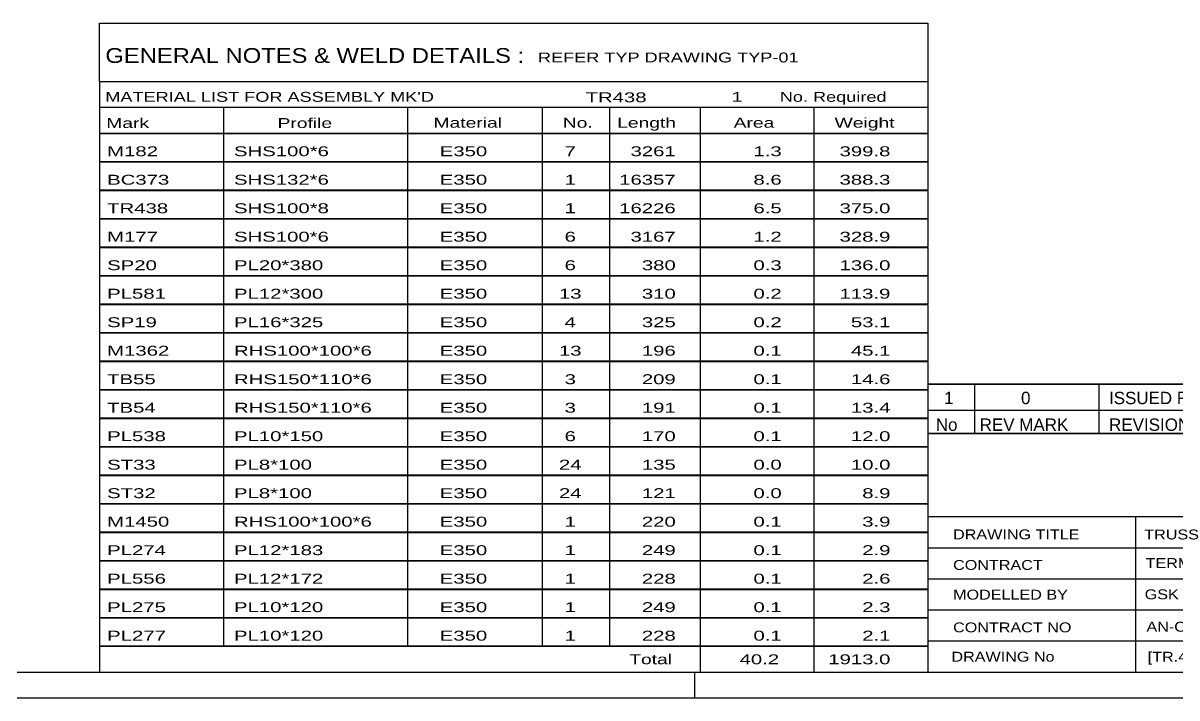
# Model space of a CAD drawing. Header units: millimetres. Extents: x -75 to 766, y -434 to 160.
# Drawn here: x 426.7 to 649.5, y -433.6 to -303.3 of the extents above; entities that cross this region are included whole.
import ezdxf

# ---------------------------------------------------------------- set-up
doc = ezdxf.new("R2010")
doc.units = ezdxf.units.MM
doc.styles.add('Arial Narrow', font='ARIALN.TTF', dxfattribs={"height": 0.2})

# ---------------------------------------------------------------- blocks, each defined once
blk = doc.blocks.new('Unknown-814185074-12556')
at = {"color": 7, "linetype": 'Continuous'}
for p, q in [((441.44, -303.34), (601.44, -303.34)), ((441.44, -314.59), (441.44, -303.34)), ((601.44, -303.34), (601.44, -314.59)), ((441.44, -314.59), (601.44, -314.59)), ((441.44, -314.59), (441.44, -319.59)), ((601.44, -314.59), (601.44, -319.59)), ((441.44, -319.59), (601.44, -319.59)), ((441.44, -319.59), (441.44, -324.59)), ((465.44, -319.59), (465.44, -324.59)), ((500.94, -319.59), (500.94, -324.59)), ((526.94, -319.59), (526.94, -324.59)), ((539.94, -319.59), (539.94, -324.59)), ((557.44, -319.59), (557.44, -324.59)), ((579.44, -319.59), (579.44, -324.59)), ((601.44, -319.59), (601.44, -324.59)), ((441.44, -324.59), (601.44, -324.59)), ((441.44, -324.64), (441.44, -330.04)), ((441.44, -324.64), (601.44, -324.64)), ((465.44, -324.59), (465.44, -330.09)), ((500.94, -324.59), (500.94, -330.09)), ((526.94, -324.59), (526.94, -330.09)), ((539.94, -324.59), (539.94, -330.09)), ((557.44, -324.59), (557.44, -330.09)), ((579.44, -324.59), (579.44, -330.09)), ((601.44, -324.64), (601.44, -330.04)), ((441.44, -330.04), (601.44, -330.04)), ((441.44, -330.14), (441.44, -335.54)), ((441.44, -330.14), (601.44, -330.14)), ((465.44, -330.09), (465.44, -335.59)), ((500.94, -330.09), (500.94, -335.59)), ((526.94, -330.09), (526.94, -335.59)), ((539.94, -330.09), (539.94, -335.59)), ((557.44, -330.09), (557.44, -335.59)), ((579.44, -330.09), (579.44, -335.59)), ((601.44, -330.14), (601.44, -335.54)), ((441.44, -335.54), (601.44, -335.54)), ((441.44, -335.64), (441.44, -341.04)), ((441.44, -335.64), (601.44, -335.64)), ((465.44, -335.59), (465.44, -341.09)), ((500.94, -335.59), (500.94, -341.09)), ((526.94, -335.59), (526.94, -341.09)), ((539.94, -335.59), (539.94, -341.09)), ((557.44, -335.59), (557.44, -341.09)), ((579.44, -335.59), (579.44, -341.09)), ((601.44, -335.64), (601.44, -341.04)), ((441.44, -341.04), (601.44, -341.04)), ((441.44, -341.14), (441.44, -346.54)), ((441.44, -341.14), (601.44, -341.14)), ((465.44, -341.09), (465.44, -346.59)), ((500.94, -341.09), (500.94, -346.59)), ((526.94, -341.09), (526.94, -346.59)), ((539.94, -341.09), (539.94, -346.59)), ((557.44, -341.09), (557.44, -346.59)), ((579.44, -341.09), (579.44, -346.59)), ((601.44, -341.14), (601.44, -346.54)), ((441.44, -346.54), (601.44, -346.54)), ((441.44, -346.64), (441.44, -352.04)), ((441.44, -346.64), (601.44, -346.64)), ((465.44, -346.59), (465.44, -352.09)), ((500.94, -346.59), (500.94, -352.09)), ((526.94, -346.59), (526.94, -352.09)), ((539.94, -346.59), (539.94, -352.09)), ((557.44, -346.59), (557.44, -352.09)), ((579.44, -346.59), (579.44, -352.09)), ((601.44, -346.64), (601.44, -352.04)), ((441.44, -352.04), (601.44, -352.04)), ((465.44, -352.09), (465.44, -357.59)), ((500.94, -352.09), (500.94, -357.59)), ((526.94, -352.09), (526.94, -357.59)), ((539.94, -352.09), (539.94, -357.59)), ((557.44, -352.09), (557.44, -357.59)), ((579.44, -352.09), (579.44, -357.59)), ((441.44, -352.14), (441.44, -357.54)), ((441.44, -352.14), (601.44, -352.14)), ((601.44, -352.14), (601.44, -357.54)), ((441.44, -357.54), (601.44, -357.54)), ((441.44, -357.64), (441.44, -363.04)), ((441.44, -357.64), (601.44, -357.64)), ((465.44, -357.59), (465.44, -363.09)), ((500.94, -357.59), (500.94, -363.09)), ((526.94, -357.59), (526.94, -363.09)), ((539.94, -357.59), (539.94, -363.09)), ((557.44, -357.59), (557.44, -363.09)), ((579.44, -357.59), (579.44, -363.09)), ((601.44, -357.64), (601.44, -363.04)), ((441.44, -363.04), (601.44, -363.04)), ((441.44, -363.14), (441.44, -368.54)), ((441.44, -363.14), (601.44, -363.14)), ((465.44, -363.09), (465.44, -368.59)), ((500.94, -363.09), (500.94, -368.59)), ((526.94, -363.09), (526.94, -368.59)), ((539.94, -363.09), (539.94, -368.59)), ((557.44, -363.09), (557.44, -368.59)), ((579.44, -363.09), (579.44, -368.59)), ((601.44, -363.14), (601.44, -368.54)), ((441.44, -368.54), (601.44, -368.54)), ((441.44, -368.64), (441.44, -374.04)), ((441.44, -368.64), (601.44, -368.64)), ((465.44, -368.59), (465.44, -374.09)), ((500.94, -368.59), (500.94, -374.09)), ((526.94, -368.59), (526.94, -374.09)), ((539.94, -368.59), (539.94, -374.09)), ((557.44, -368.59), (557.44, -374.09)), ((579.44, -368.59), (579.44, -374.09)), ((601.44, -368.64), (601.44, -374.04)), ((441.44, -374.04), (601.44, -374.04)), ((441.44, -374.14), (441.44, -379.54)), ((441.44, -374.14), (601.44, -374.14)), ((465.44, -374.09), (465.44, -379.59)), ((500.94, -374.09), (500.94, -379.59)), ((526.94, -374.09), (526.94, -379.59)), ((539.94, -374.09), (539.94, -379.59)), ((557.44, -374.09), (557.44, -379.59)), ((579.44, -374.09), (579.44, -379.59)), ((601.44, -374.14), (601.44, -379.54)), ((441.44, -379.54), (601.44, -379.54)), ((441.44, -379.64), (441.44, -385.04)), ((441.44, -379.64), (601.44, -379.64)), ((465.44, -379.59), (465.44, -385.09)), ((500.94, -379.59), (500.94, -385.09)), ((526.94, -379.59), (526.94, -385.09)), ((539.94, -379.59), (539.94, -385.09)), ((557.44, -379.59), (557.44, -385.09)), ((579.44, -379.59), (579.44, -385.09)), ((601.44, -379.64), (601.44, -385.04)), ((441.44, -385.04), (601.44, -385.04)), ((441.44, -385.14), (441.44, -390.54)), ((441.44, -385.14), (601.44, -385.14)), ((465.44, -385.09), (465.44, -390.59)), ((500.94, -385.09), (500.94, -390.59)), ((526.94, -385.09), (526.94, -390.59)), ((539.94, -385.09), (539.94, -390.59)), ((557.44, -385.09), (557.44, -390.59)), ((579.44, -385.09), (579.44, -390.59)), ((601.44, -385.14), (601.44, -390.54)), ((441.44, -390.54), (601.44, -390.54)), ((441.44, -390.64), (441.44, -396.04)), ((441.44, -390.64), (601.44, -390.64)), ((465.44, -390.59), (465.44, -396.09)), ((500.94, -390.59), (500.94, -396.09)), ((526.94, -390.59), (526.94, -396.09)), ((539.94, -390.59), (539.94, -396.09)), ((557.44, -390.59), (557.44, -396.09)), ((579.44, -390.59), (579.44, -396.09)), ((601.44, -390.64), (601.44, -396.04)), ((441.44, -396.04), (601.44, -396.04)), ((441.44, -396.14), (441.44, -401.54)), ((441.44, -396.14), (601.44, -396.14)), ((465.44, -396.09), (465.44, -401.59)), ((500.94, -396.09), (500.94, -401.59)), ((526.94, -396.09), (526.94, -401.59)), ((539.94, -396.09), (539.94, -401.59)), ((557.44, -396.09), (557.44, -401.59)), ((579.44, -396.09), (579.44, -401.59)), ((601.44, -396.14), (601.44, -401.54)), ((441.44, -401.54), (601.44, -401.54)), ((441.44, -401.64), (441.44, -407.04)), ((441.44, -401.64), (601.44, -401.64)), ((465.44, -401.59), (465.44, -407.09)), ((500.94, -401.59), (500.94, -407.09)), ((526.94, -401.59), (526.94, -407.09)), ((539.94, -401.59), (539.94, -407.09)), ((557.44, -401.59), (557.44, -407.09)), ((579.44, -401.59), (579.44, -407.09)), ((601.44, -401.64), (601.44, -407.04)), ((441.44, -407.04), (601.44, -407.04)), ((441.44, -407.14), (441.44, -412.54)), ((441.44, -407.14), (601.44, -407.14)), ((465.44, -407.09), (465.44, -412.59)), ((500.94, -407.09), (500.94, -412.59)), ((526.94, -407.09), (526.94, -412.59)), ((539.94, -407.09), (539.94, -412.59)), ((557.44, -407.09), (557.44, -412.59)), ((579.44, -407.09), (579.44, -412.59)), ((601.44, -407.14), (601.44, -412.54)), ((441.44, -412.54), (601.44, -412.54)), ((441.44, -412.64), (441.44, -418.04)), ((441.44, -412.64), (601.44, -412.64)), ((465.44, -412.59), (465.44, -418.09)), ((500.94, -412.59), (500.94, -418.09)), ((526.94, -412.59), (526.94, -418.09)), ((539.94, -412.59), (539.94, -418.09)), ((557.44, -412.59), (557.44, -418.09)), ((579.44, -412.59), (579.44, -418.09)), ((601.44, -412.64), (601.44, -418.04)), ((441.44, -418.04), (601.44, -418.04)), ((441.44, -418.14), (441.44, -423.54)), ((441.44, -418.14), (601.44, -418.14)), ((465.44, -418.09), (465.44, -423.59)), ((500.94, -418.09), (500.94, -423.59)), ((526.94, -418.09), (526.94, -423.59)), ((539.94, -418.09), (539.94, -423.59)), ((557.44, -418.09), (557.44, -423.59)), ((579.44, -418.09), (579.44, -423.59)), ((601.44, -418.14), (601.44, -423.54)), ((441.44, -423.54), (601.44, -423.54)), ((441.44, -423.59), (601.44, -423.59)), ((441.44, -423.59), (441.44, -428.59)), ((557.44, -423.59), (557.44, -428.59)), ((579.44, -423.59), (579.44, -428.59)), ((601.44, -423.59), (601.44, -428.59)), ((441.44, -428.59), (601.44, -428.59))]:
    blk.add_line(p, q, dxfattribs=at)
at = {"color": 7, "style": 'Arial Narrow'}
for s, height, width, p in [('GENERAL NOTES & WELD DETAILS :', 2.8633, 1.4, (442.59, -311.03)), ('REFER TYP DRAWING TYP-01', 1.9089, 1.6, (526.14, -310.93)), ("MATERIAL LIST FOR ASSEMBLY MK'D", 1.9089, 1.6, (442.59, -318.53)), ('TR438', 1.909, 1.794707, (535.34, -318.62)), ('1', 1.91, 1.794707, (563.52, -318.53)), ('No. Required', 1.9089, 1.6, (572.85, -318.53)), ('Mark', 1.909, 1.7, (442.77, -323.59)), ('Profile', 1.909, 1.7, (475.85, -323.59)), ('Material', 1.909, 1.7, (505.98, -323.53)), ('No.', 1.909, 1.7, (530.94, -323.53)), ('Length', 1.909, 1.7, (541.44, -323.53)), ('Area', 1.909, 1.7, (563.94, -323.53)), ('Weight', 1.909, 1.7, (583.44, -323.53))]:
    blk.add_text(s, height=height, dxfattribs=dict(at, width=width)).set_placement(p)
at = {"color": 7, "linetype": 'Continuous', "style": 'Arial Narrow'}
for s, height, width, p in [('M182', 1.909, 1.794707, (442.94, -329.03)), ('SHS100*6', 1.909, 1.794707, (467.44, -329.03)), ('E350', 1.909, 1.794707, (507.18, -329.03)), ('7', 1.91, 1.794707, (531.29, -329.03)), ('3261', 1.909, 1.794707, (544.02, -329.03)), ('1.3', 1.909, 1.794707, (567.76, -329.03)), ('399.8', 1.909, 1.794707, (584.39, -329.03)), ('BC373', 1.909, 1.794707, (442.94, -334.53)), ('SHS132*6', 1.909, 1.794707, (467.44, -334.53)), ('E350', 1.909, 1.794707, (507.18, -334.53)), ('1', 1.91, 1.794707, (531.29, -334.53)), ('16357', 1.909, 1.794707, (541.83, -334.53)), ('8.6', 1.909, 1.794707, (567.76, -334.53)), ('388.3', 1.909, 1.794707, (584.39, -334.53)), ('TR438', 1.909, 1.794707, (442.94, -340.03)), ('SHS100*8', 1.909, 1.794707, (467.44, -340.03)), ('E350', 1.909, 1.794707, (507.18, -340.03)), ('1', 1.91, 1.794707, (531.29, -340.03)), ('16226', 1.909, 1.794707, (541.83, -340.03)), ('6.5', 1.909, 1.794707, (567.76, -340.03)), ('375.0', 1.909, 1.794707, (584.39, -340.03)), ('M177', 1.909, 1.794707, (442.94, -345.53)), ('SHS100*6', 1.909, 1.794707, (467.44, -345.53)), ('E350', 1.909, 1.794707, (507.18, -345.53)), ('6', 1.91, 1.794707, (531.29, -345.53)), ('3167', 1.909, 1.794707, (544.02, -345.53)), ('1.2', 1.909, 1.794707, (567.76, -345.53)), ('328.9', 1.909, 1.794707, (584.39, -345.53)), ('SP20', 1.909, 1.794707, (442.94, -351.03)), ('PL20*380', 1.909, 1.794707, (467.44, -351.03)), ('E350', 1.909, 1.794707, (507.18, -351.03)), ('6', 1.91, 1.794707, (531.29, -351.03)), ('380', 1.909, 1.794707, (546.21, -351.03)), ('0.3', 1.909, 1.794707, (567.76, -351.03)), ('136.0', 1.909, 1.794707, (584.39, -351.03)), ('PL581', 1.909, 1.794707, (442.94, -356.53)), ('PL12*300', 1.909, 1.794707, (467.44, -356.53)), ('E350', 1.909, 1.794707, (507.18, -356.53)), ('13', 1.909, 1.794707, (530.2, -356.53)), ('310', 1.909, 1.794707, (546.21, -356.53)), ('0.2', 1.909, 1.794707, (567.76, -356.53)), ('113.9', 1.909, 1.794707, (584.39, -356.53)), ('SP19', 1.909, 1.794707, (442.94, -362.03)), ('PL16*325', 1.909, 1.794707, (467.44, -362.03)), ('E350', 1.909, 1.794707, (507.18, -362.03)), ('4', 1.91, 1.794707, (531.29, -362.03)), ('325', 1.909, 1.794707, (546.21, -362.03)), ('0.2', 1.909, 1.794707, (567.76, -362.03)), ('53.1', 1.909, 1.794707, (586.58, -362.03)), ('M1362', 1.909, 1.794707, (442.94, -367.53)), ('RHS100*100*6', 1.9089, 1.794707, (467.44, -367.53)), ('E350', 1.909, 1.794707, (507.18, -367.53)), ('13', 1.909, 1.794707, (530.2, -367.53)), ('196', 1.909, 1.794707, (546.21, -367.53)), ('0.1', 1.909, 1.794707, (567.76, -367.53)), ('45.1', 1.909, 1.794707, (586.58, -367.53)), ('TB55', 1.909, 1.794707, (442.94, -373.03)), ('RHS150*110*6', 1.9089, 1.794707, (467.44, -373.03)), ('E350', 1.909, 1.794707, (507.18, -373.03)), ('3', 1.91, 1.794707, (531.29, -373.03)), ('209', 1.909, 1.794707, (546.21, -373.03)), ('0.1', 1.909, 1.794707, (567.76, -373.03)), ('14.6', 1.909, 1.794707, (586.58, -373.03)), ('RHS150*110*6', 1.9089, 1.794707, (467.44, -378.53)), ('E350', 1.909, 1.794707, (507.18, -378.53)), ('3', 1.91, 1.794707, (531.29, -378.53)), ('191', 1.909, 1.794707, (546.21, -378.53)), ('0.1', 1.909, 1.794707, (567.76, -378.53)), ('13.4', 1.909, 1.794707, (586.58, -378.53)), ('TB54', 1.909, 1.794707, (442.94, -378.53)), ('PL538', 1.909, 1.794707, (442.94, -384.03)), ('PL10*150', 1.909, 1.794707, (467.44, -384.03)), ('E350', 1.909, 1.794707, (507.18, -384.03)), ('6', 1.91, 1.794707, (531.29, -384.03)), ('170', 1.909, 1.794707, (546.21, -384.03)), ('0.1', 1.909, 1.794707, (567.76, -384.03)), ('12.0', 1.909, 1.794707, (586.58, -384.03)), ('ST33', 1.909, 1.794707, (442.94, -389.53)), ('PL8*100', 1.909, 1.794707, (467.44, -389.53)), ('E350', 1.909, 1.794707, (507.18, -389.53)), ('24', 1.909, 1.794707, (530.2, -389.53)), ('135', 1.909, 1.794707, (546.21, -389.53)), ('0.0', 1.909, 1.794707, (567.76, -389.53)), ('10.0', 1.909, 1.794707, (586.58, -389.53)), ('ST32', 1.909, 1.794707, (442.94, -395.03)), ('PL8*100', 1.909, 1.794707, (467.44, -395.03)), ('E350', 1.909, 1.794707, (507.18, -395.03)), ('24', 1.909, 1.794707, (530.2, -395.03)), ('121', 1.909, 1.794707, (546.21, -395.03)), ('0.0', 1.909, 1.794707, (567.76, -395.03)), ('8.9', 1.909, 1.794707, (588.77, -395.03)), ('M1450', 1.909, 1.794707, (442.94, -400.53)), ('RHS100*100*6', 1.9089, 1.794707, (467.44, -400.53)), ('E350', 1.909, 1.794707, (507.18, -400.53)), ('1', 1.91, 1.794707, (531.29, -400.53)), ('220', 1.909, 1.794707, (546.21, -400.53)), ('0.1', 1.909, 1.794707, (567.76, -400.53)), ('3.9', 1.909, 1.794707, (588.77, -400.53)), ('PL274', 1.909, 1.794707, (442.94, -406.03)), ('PL12*183', 1.909, 1.794707, (467.44, -406.03)), ('E350', 1.909, 1.794707, (507.18, -406.03)), ('1', 1.91, 1.794707, (531.29, -406.03)), ('249', 1.909, 1.794707, (546.21, -406.03)), ('0.1', 1.909, 1.794707, (567.76, -406.03)), ('2.9', 1.909, 1.794707, (588.77, -406.03)), ('PL556', 1.909, 1.794707, (442.94, -411.53)), ('PL12*172', 1.909, 1.794707, (467.44, -411.53)), ('E350', 1.909, 1.794707, (507.18, -411.53)), ('1', 1.91, 1.794707, (531.29, -411.53)), ('228', 1.909, 1.794707, (546.21, -411.53)), ('0.1', 1.909, 1.794707, (567.76, -411.53)), ('2.6', 1.909, 1.794707, (588.77, -411.53)), ('PL275', 1.909, 1.794707, (442.94, -417.03)), ('PL10*120', 1.909, 1.794707, (467.44, -417.03)), ('E350', 1.909, 1.794707, (507.18, -417.03)), ('1', 1.91, 1.794707, (531.29, -417.03)), ('249', 1.909, 1.794707, (546.21, -417.03)), ('0.1', 1.909, 1.794707, (567.76, -417.03)), ('2.3', 1.909, 1.794707, (588.77, -417.03)), ('PL277', 1.909, 1.794707, (442.94, -422.53)), ('PL10*120', 1.909, 1.794707, (467.44, -422.53)), ('E350', 1.909, 1.794707, (507.18, -422.53)), ('1', 1.91, 1.794707, (531.29, -422.53)), ('228', 1.909, 1.794707, (546.21, -422.53)), ('0.1', 1.909, 1.794707, (567.76, -422.53)), ('2.1', 1.909, 1.794707, (588.77, -422.53)), ('Total', 1.909, 1.7, (543.77, -427.09)), ('40.2', 1.909, 1.794707, (565.08, -427.09)), ('1913.0', 1.909, 1.794707, (582.21, -427.09))]:
    blk.add_text(s, height=height, dxfattribs=dict(at, width=width)).set_placement(p)
blk = doc.blocks.new('Unknown-814185074-1135')
at = {"color": 5, "linetype": 'Continuous'}
for p, q in [((-69.56, -428.59), (761.44, -428.59)), ((556.44, -433.59), (556.44, -428.59)), ((-74.56, -433.59), (766.44, -433.59))]:
    blk.add_line(p, q, dxfattribs=at)
blk = doc.blocks.new('Unknown-814185074-12555')
at = {"color": 7, "linetype": 'Continuous'}
for p, q in [((601.44, -382.54), (601.44, -428.59)), ((601.44, -382.54), (761.44, -382.54)), ((761.44, -382.59), (761.44, -428.59)), ((601.44, -398.59), (761.44, -398.59)), ((641.58, -398.59), (641.58, -428.59)), ((601.44, -404.59), (761.44, -404.59)), ((743.44, -428.54), (743.44, -404.54)), ((601.44, -410.59), (761.44, -410.59)), ((685.58, -410.59), (685.58, -428.59)), ((601.44, -416.59), (761.44, -416.59)), ((601.44, -422.59), (743.44, -422.59)), ((601.44, -428.59), (761.44, -428.59))]:
    blk.add_line(p, q, dxfattribs=at)
at = {"color": 7, "style": 'Arial Narrow'}
for s, height, width, p in [('DRAWING TITLE', 1.9089, 1.425378, (606.32, -402.98)), ('TRUSS', 1.909, 1.425378, (643.24, -403)), ('CONTRACT', 1.909, 1.425378, (606.32, -408.88)), ('TERMINAL BUILDING', 1.9089, 1.425378, (643.5, -408.51)), ('MODELLED BY', 1.9089, 1.425378, (606.32, -414.61)), ('GSK', 1.909, 1.425378, (643.32, -414.55)), ('ISSUED', 1.909, 1.425378, (686.38, -414.95)), ('03.05.2026', 1.909, 1.425378, (703.13, -415.07)), ('AN-C-1376', 1.909, 1.425378, (643.66, -420.81)), ('CONTRACT NO', 1.9089, 1.425378, (606.32, -420.93)), ('SCALE', 1.909, 1.425378, (686.38, -420.94)), ('A1', 6.204, 1.25, (747.68, -426.39)), ('DRAWING No', 1.909, 1.425378, (606, -426.59)), ('[TR.438]', 1.909, 1.425378, (643.9, -426.6)), ('1', 3.34, 1.5, (723.35, -427.91)), ('REVISION No.', 1.9089, 1.425378, (686.38, -427.82))]:
    blk.add_text(s, height=height, dxfattribs=dict(at, width=width)).set_placement(p)
at = {"color": 7, "linetype": 'Continuous', "style": 'Arial Narrow'}
for s, height, width, p in [('PH #', 2.1, 1.42538, (748.84, -409.04)), ('108', 2.1, 1.42538, (749.63, -414.94)), ('NTS', 1.909, 1.425378, (703.44, -420.54))]:
    blk.add_text(s, height=height, dxfattribs=dict(at, width=width)).set_placement(p)
blk = doc.blocks.new('Unknown-814185074-12558')
at = {"color": 7, "linetype": 'Continuous'}
for p, q in [((601.44, -373.04), (761.44, -373.04)), ((761.44, -373.04), (601.44, -373.04)), ((601.44, -373.04), (601.44, -378.04)), ((610.44, -373.04), (610.44, -378.04)), ((634.44, -373.04), (634.44, -378.04)), ((731.44, -373.04), (731.44, -378.04)), ((761.44, -373.04), (761.44, -378.04)), ((601.44, -378.04), (761.44, -378.04)), ((601.44, -378.04), (601.44, -382.54)), ((601.44, -378.04), (761.44, -378.04)), ((610.44, -378.04), (610.44, -382.54)), ((634.44, -378.04), (634.44, -382.54)), ((731.44, -378.04), (731.44, -382.54)), ((761.44, -378.04), (761.44, -382.54)), ((761.44, -382.54), (601.44, -382.54))]:
    blk.add_line(p, q, dxfattribs=at)
at = {"color": 7, "linetype": 'Continuous', "style": 'Arial Narrow'}
for s, height, width, p in [('1', 2.39, 1.196471, (604.6, -376.89)), ('0', 2.39, 1.196471, (619.44, -376.89)), ('ISSUED FOR CONSTRUCTION', 2.3861, 1.196471, (636.44, -376.89)), ('03.05.2026', 2.386, 1.196471, (737.44, -376.89)), ('No', 2.386, 1.2, (602.98, -382.04)), ('REV MARK', 2.386, 1.2, (611.44, -382.04)), ('REVISION DESCRIPTION', 2.3861, 1.2, (636.44, -382.04)), ('REV. DATE', 2.386, 1.2, (736.72, -382.04))]:
    blk.add_text(s, height=height, dxfattribs=dict(at, width=width)).set_placement(p)

msp = doc.modelspace()

# ---------------------------------------------------------------- block references
for name in ['Unknown-814185074-1135', 'Unknown-814185074-12556', 'Unknown-814185074-12558', 'Unknown-814185074-12555']:
    msp.add_blockref(name, (0, 0))

doc.saveas('drawing.dxf')
